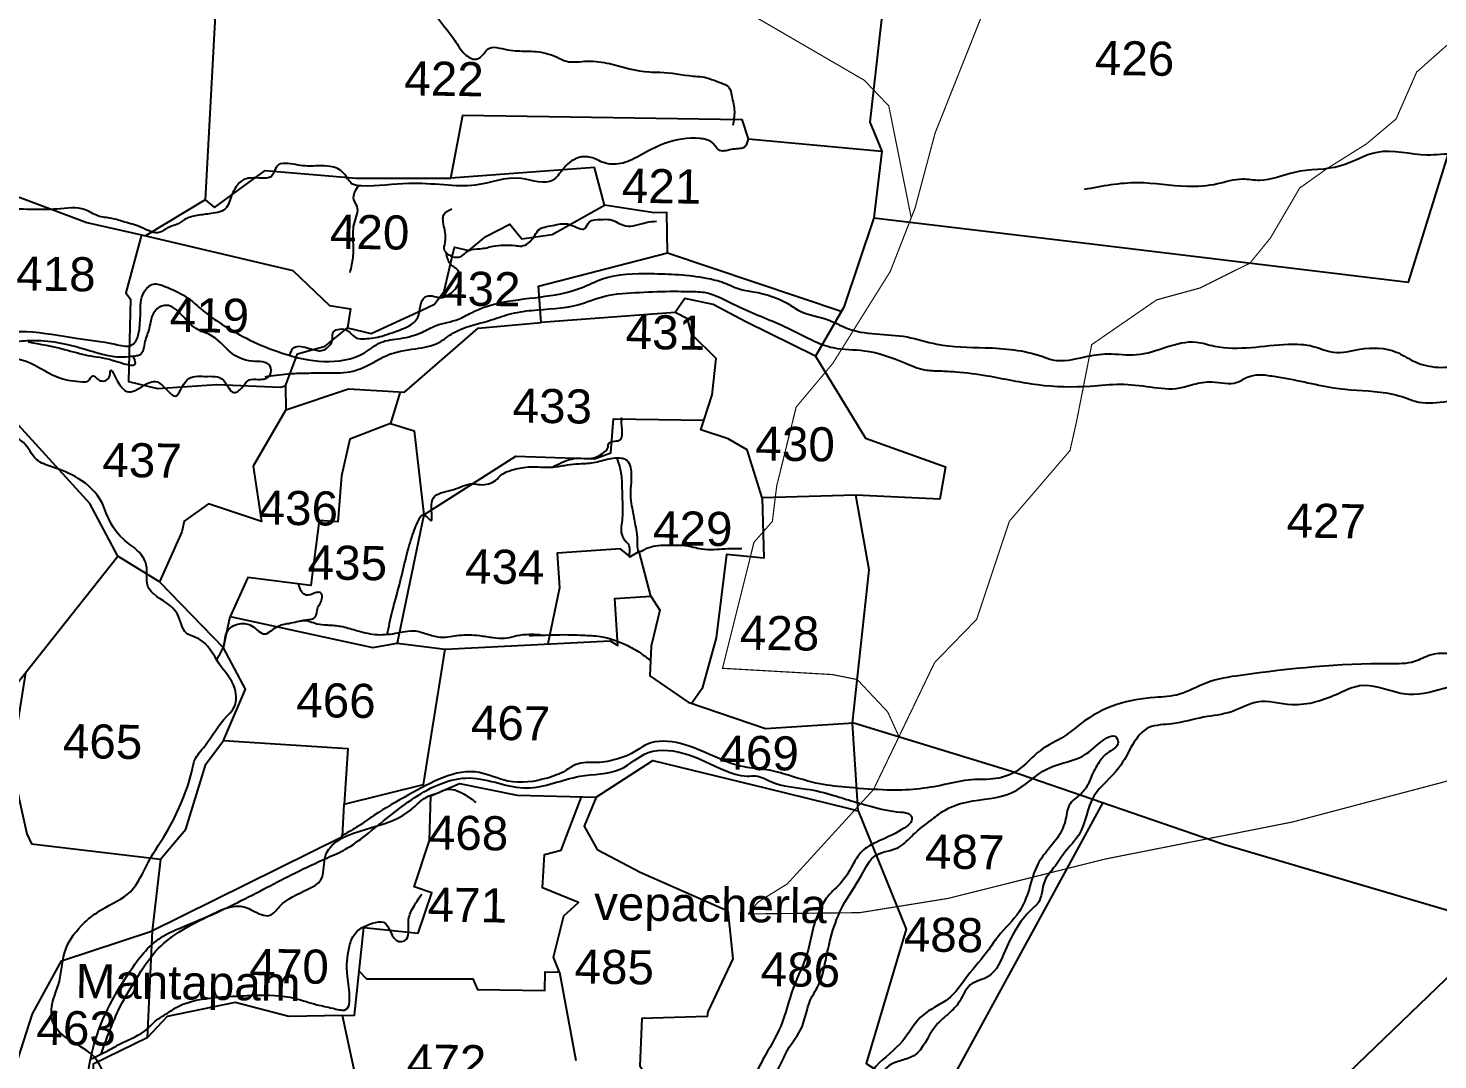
# Model space of a CAD drawing. Header units: feet. Extents: x 751091 to 766702, y 1607162 to 1618807.
# Drawn here: x 761276 to 762484, y 1612588 to 1613472 of the extents above; entities that cross this region are included whole.
import ezdxf
from ezdxf.enums import TextEntityAlignment as Align

# ---------------------------------------------------------------- set-up
doc = ezdxf.new("R2010")
doc.units = ezdxf.units.FT
doc.header["$LTSCALE"] = 15
doc.header["$MEASUREMENT"] = 0
doc.linetypes.add('HIDDEN2', pattern=[0.1875, 0.125, -0.0625])
for name, color, linetype in [('PLOT', 7, 'Continuous'), ('ROADS', 6, 'Continuous'), ('TANKS-STREAM', 4, 'Continuous')]:
    doc.layers.add(name, color=color, linetype=linetype)
doc.styles.get("Standard").update_dxf_attribs({"font": 'arial.ttf'})

msp = doc.modelspace()

# ---------------------------------------------------------------- linework, layer by layer
at = {"layer": 'PLOT'}
for points in [[(761439.6496919148, 1613556.946208687), (761427.293066426, 1613325.005774815), (761435.246603958, 1613318.25939885), (761478.5388041971, 1613349.965749009), (761556.802392472, 1613343.296766873), (761637.8422158895, 1613343.398922458)], [(762000.1863132175, 1613309.567551693), (762186.6283346199, 1613287.060684582), (762458.3740030925, 1613254.256150485), (762550.1397418763, 1613549.463680661)], [(762006.760037633, 1613479.623933857), (761996.8788239011, 1613391.33227689), (762007.0605413634, 1613366.51217152), (762000.1863132175, 1613309.567551693), (761974.3994252131, 1613232.835152411), (761950.3236275453, 1613191.100134211), (761993.1194434647, 1613120.662548463), (762061.6271899372, 1613096.237363876), (762056.781467884, 1613068.39176114), (761984.7389180395, 1613071.830107182), (761904.5184970961, 1613069.719505156), (761891.7292265442, 1613110.758139803), (761875.2579248688, 1613120.293779678), (761851.874265431, 1613127.903772926), (761861.5963346021, 1613157.77732828), (761865.0739681603, 1613188.984288214), (761844.3018549101, 1613209.503180578), (761840.4397901271, 1613222.907458516), (761829.9856184329, 1613228.313208062), (761715.2502208537, 1613219.809672299), (761712.938584212, 1613250.9998215), (761823.4543395232, 1613279.598717629), (761973.2026287165, 1613229.273921345)], [(761823.4543395232, 1613279.598717629), (761822.7220346284, 1613313.995518351), (761812.044895771, 1613313.768202994), (761769.3516092136, 1613320.40806993), (761760.8915338661, 1613352.485993191), (761637.8422158895, 1613343.398922458), (761647.9160018147, 1613397.466784103), (761887.0211877688, 1613393.804098718), (761892.4573147035, 1613377.141487391), (762007.0605413634, 1613366.51217152)], [(761212.6764696619, 1613347.783337515), (761325.6699718152, 1613305.611164929), (761372.6967931114, 1613294.825165278), (761502.4330989582, 1613264.299488079), (761533.6757360328, 1613234.343816176), (761551.746065188, 1613231.637766696), (761549.3044976192, 1613215.333582327), (761569.5583021834, 1613210.540764032), (761612.1889688334, 1613230.176346262), (761623.7524167733, 1613235.502442491), (761632.0645236903, 1613246.75888625), (761638.9215332372, 1613276.093719162), (761640.8664062754, 1613284.414040903), (761653.1087683173, 1613281.552391966), (761667.708974848, 1613293.470971889), (761688.4191817772, 1613303.910369346), (761698.6803367235, 1613291.503365673), (761724.6290554543, 1613295.322230485), (761769.3516092136, 1613320.40806993)], [(761427.293066426, 1613325.005774815), (761376.0021661664, 1613294.047443497)], [(761372.6967931114, 1613294.825165278), (761359.0820270021, 1613245.286413667), (761363.1726859717, 1613239.786873234), (761361.4312682592, 1613169.417701017), (761386.3412043113, 1613163.352856741), (761437.2836161829, 1613166.849258713), (761491.7591758738, 1613164.580667123), (761495.9764098855, 1613165.665571291), (761506.3628271275, 1613193.060623742), (761530.0605261525, 1613199.594593097), (761549.3044976192, 1613215.333582327)], [(761950.3236275453, 1613191.100134211), (761890.5580597544, 1613220.292756693), (761862.4675103494, 1613235.127859178), (761838.318933454, 1613240.420203399), (761829.9856184329, 1613228.313208062)], [(761496.2733810097, 1613144.930690357), (761550.0647229906, 1613163.089359028), (761597.8955404357, 1613160.116731991), (761661.2482522578, 1613215.058464212), (761715.2502208537, 1613219.809672299)], [(760700.3485390715, 1612119.792793988), (760779.6251566997, 1612029.598112121), (760850.516458736, 1611935.41434017), (760878.9706808161, 1612046.678063403), (760917.7369600665, 1612232.176246997), (760949.1738041685, 1612382.602792737), (760991.757501032, 1612399.229992505), (761013.2630328112, 1612421.810081952), (761086.3852424882, 1612455.091021814), (761065.8712013583, 1612599.555885426), (761154.5099153545, 1612712.131060367), (761203.5566677324, 1612779.084352889), (761267.5878873173, 1612912.698668042), (761352.2368371298, 1613019.637974257), (761328.3096235518, 1613064.702161694), (761232.1156901302, 1613170.279518918)], [(761495.9764098855, 1613165.665571291), (761496.2733810097, 1613144.930690357), (761468.4013408716, 1613096.815233061), (761475.3376137228, 1613049.311002092), (761430.1627839197, 1613064.443300664), (761409.3169703821, 1613049.813308454), (761407.3469146237, 1613040.643739744), (761387.9630611234, 1612997.873267095), (761352.2368371298, 1613019.637974257)], [(761594.2597574054, 1613160.342691477), (761585.9887127844, 1613133.32662018), (761606.4081409664, 1613127.075156014), (761614.5188957087, 1613055.131601051), (761591.7889348136, 1612945.301985761)], [(761585.9887127844, 1613133.32662018), (761551.124729512, 1613119.912362914), (761543.9825663737, 1613088.457639211), (761540.8755403488, 1613048.977885318), (761524.8304250819, 1613050.240623451), (761517.7828188275, 1612994.65646006), (761463.8818804102, 1613001.490647489), (761448.6008126417, 1612967.948090633)], [(761614.5188957087, 1613055.131601051), (761693.4288802845, 1613105.367405433), (761760.7242627734, 1613103.196490108), (761774.7662368803, 1613108.095048836), (761777.1725472234, 1613137.30580063), (761854.585968526, 1613136.236177385)], [(761544.922561984, 1612626.351632933), (761555.16255783, 1612626.552615468), (761563.0543564083, 1612701.827086324), (761609.731831741, 1612696.933405514), (761621.3451930776, 1612731.519293683), (761606.29638879, 1612736.572429835), (761619.5862924453, 1612776.151248429), (761620.5287525319, 1612814.418565504), (761645.1919541118, 1612824.91162652), (761694.4868658094, 1612814.98657889), (761762.3841344361, 1612813.230846588), (761810.7964107716, 1612844.763097865), (761908.213394984, 1612820.914888473), (761978.9843964033, 1612803.589761091), (761986.7376455754, 1612801.69172338), (761981.9354814691, 1612876.803445111), (761996.136607568, 1613008.093680348), (761984.7389180395, 1613071.830107182)], [(761904.5184970961, 1613069.719505156), (761905.8796439932, 1613017.984608792), (761873.851009517, 1613021.170392578), (761864.9871196501, 1612949.718027189), (761852.9641601846, 1612906.268405186), (761843.7029069616, 1612892.831092989)], [(760944.5851773253, 1611872.945063503), (761005.1360284389, 1612226.896947438), (761047.6417995677, 1612348.008956543), (761069.7318732438, 1612403.782352268), (761075.1246193915, 1612427.305430455), (761086.3852424882, 1612455.091021814), (761226.9816808734, 1612465.910121248), (761279.3384075296, 1612627.688872232), (761303.9591392548, 1612673.219174496), (761380.3296455495, 1612698.260238448), (761544.9629017832, 1612779.61583368), (761546.2168876491, 1612807.269295633), (761614.4097178229, 1612824.039121372), (761632.7409027322, 1612940.005029953), (761774.2686137838, 1612947.248262816), (761780.7115914213, 1612943.34000749), (761778.2168517271, 1612983.462161074), (761808.9915564384, 1612985.375689401), (761799.0378981889, 1613023.638950253), (761791.3250980473, 1613019.148581085), (761783.1256711214, 1613026.070875315), (761728.7142055763, 1613022.388652662), (761730.7297369625, 1612992.605549661), (761720.8512498795, 1612944.51442078)], [(761387.9630611234, 1612997.873267095), (761442.7975864485, 1612941.181605126), (761448.6008126417, 1612967.948090633), (761528.6363324592, 1612950.595636016), (761570.8460089371, 1612941.444180547), (761591.7889348136, 1612945.301985761), (761632.7409027322, 1612940.005029953)], [(761808.9915564384, 1612985.375689401), (761816.8101080796, 1612973.43240088), (761809.478871798, 1612942.763112052), (761808.3803543027, 1612917.176073583), (761841.1192864416, 1612894.611773792), (761907.385722766, 1612872.037209334), (761983.0982677413, 1612876.877786243), (762117.4611541593, 1612835.964833752), (762299.9458988502, 1612773.080620188), (762596.5332925065, 1612685.636124768), (762758.406458976, 1612596.547366587), (762768.3320354867, 1612591.084711442), (762868.2236901761, 1612590.51862769), (762933.5714947493, 1612628.32418452), (763040.7568701592, 1612645.467730457), (763177.8765566602, 1612698.251983291), (763238.3634679858, 1612722.393261564), (763416.1497021941, 1612768.344131672), (763642.1454256468, 1612826.755291455), (763873.9201395074, 1612873.210762642), (763893.5366893434, 1612879.31992919), (764046.4402374213, 1612871.073149228), (764073.7323101091, 1612852.985006088), (764057.3934078888, 1612915.242276048)], [(761273.1297950898, 1612919.69990992), (761261.0164145345, 1612842.359655057), (761274.258951224, 1612781.885184642), (761278.3765369013, 1612773.345511157), (761388.9294559543, 1612760.233179924), (761410.5033941267, 1612785.830132344), (761427.7852458821, 1612841.507584426), (761442.8038051277, 1612861.89886406), (761461.6878733546, 1612905.781090566), (761442.7975864485, 1612941.181605126)], [(761442.8038051277, 1612861.89886406), (761549.3710835739, 1612855.105667744), (761546.3233944067, 1612807.295487533)], [(761559.1084571192, 1612664.189850896), (761565.5295951202, 1612657.805084883), (761656.6405408953, 1612657.664091157), (761660.6879635797, 1612648.506289473), (761718.3813007497, 1612647.696641499), (761718.6047671784, 1612663.620258214), (761730.7507885109, 1612663.449805228), (761725.617870269, 1612676.41482863), (761734.4629243629, 1612711.557081376), (761747.1535680981, 1612723.13434999), (761716.1995818587, 1612735.703368235), (761717.8873987324, 1612764.172439934), (761732.1467637272, 1612767.893560238), (761749.6072117945, 1612813.56124067)], [(761762.3841344361, 1612813.230846588), (761752.0621104419, 1612788.34076773), (761763.1881102502, 1612768.578329717), (761799.9728822166, 1612749.169226636), (761875.0929987706, 1612716.112595247), (761879.2483925972, 1612674.936208669), (761857.870086986, 1612629.365889635), (761857.4260371083, 1612625.412260783), (761801.4818585209, 1612623.792868333), (761799.5930869834, 1612583.163131596), (761832.5066580912, 1612537.548054275), (761865.1603840159, 1612499.574020462), (761815.623080752, 1612472.42094313), (761785.2464639661, 1612458.681061341), (761779.3856778261, 1612442.322313434), (761758.2760680233, 1612424.232599301), (761731.9318598564, 1612418.489543749), (761720.3886255273, 1612362.834234277), (761719.279687035, 1612285.59654451), (761639.9200931252, 1612288.72184387), (761573.7901240863, 1612283.994360521)], [(761986.7376455754, 1612801.69172338), (762027.8811317385, 1612700.369620437), (761993.7429789715, 1612585.173675003), (762053.7620080453, 1612546.805697537), (762141.297047433, 1612707.077389483), (762196.765311142, 1612808.636634057)], [(761388.9294559543, 1612760.233179924), (761381.6568294989, 1612698.916083097)], [(761381.6568294989, 1612698.916083097), (761377.4386082056, 1612607.122204202)], [(762050.771423381, 1611831.687510742), (762117.1258998535, 1612245.13322259), (762171.2514524997, 1612346.926347618), (762317.8223171826, 1612488.837744942), (762357.1761749313, 1612509.158921771), (762407.1971657409, 1612577.430462611), (762513.1140981097, 1612679.404338398), (762586.0336462297, 1612688.731793331)], [(761730.7507885109, 1612663.449805228), (761744.9235027456, 1612587.872542575)], [(761226.9816808734, 1612465.910121248), (761257.543465991, 1612450.622021951), (761277.4713773106, 1612455.223785928), (761386.4816380203, 1612455.425336576), (761444.7590963639, 1612450.300828834), (761485.4658498383, 1612503.993080242), (761569.6526173622, 1612510.673338056), (761544.922561984, 1612626.351632933), (761499.0355268982, 1612625.450998525), (761452.8138038779, 1612637.426510351), (761394.7048598281, 1612625.414771274), (761377.4386082056, 1612607.122204202), (761331.2481683, 1612584.601758308), (761331.4815974764, 1612549.354565112), (761277.4713773106, 1612455.223785928)]]:
    msp.add_lwpolyline(points, dxfattribs=at)
at = {"layer": 'ROADS', "linetype": 'HIDDEN2', "ltscale": 10, "const_width": 1}
for points in [[(761193.6996838753, 1613851.610967629), (761229.9179203055, 1613849.960560842), (761241.3018325495, 1613859.433509518), (761259.8099245088, 1613861.180565165), (761283.5988036197, 1613860.512895324), (761329.9338687238, 1613869.495351829), (761387.2736000106, 1613889.561559845), (761481.4463796024, 1613888.678099189), (761533.2729294222, 1613888.191900121), (761572.2618844361, 1613887.826134049), (761612.037618414, 1613887.452986987), (761645.6897893379, 1613881.556841327), (761680.1379480115, 1613873.84886336), (761702.1622716588, 1613839.825220401), (761725.7524941214, 1613772.122362522), (761751.6070175462, 1613721.208990793), (761793.6847443945, 1613600.286921786), (761815.0662117606, 1613546.595476024), (761849.6272178259, 1613511.904462646), (761883.6764809111, 1613490.223976889), (761955.2843777154, 1613448.638595687), (761992.0571567544, 1613427.283268936), (762013.0189917787, 1613405.349967711), (762032.2598342774, 1613309.490367885)], [(762021.7439294806, 1612865.110339407), (762012.094132164, 1612886.340630428), (761985.9673589744, 1612914.078386719), (761964.4038837082, 1612918.346199927), (761901.1698845619, 1612921.934992586), (761870.5345237073, 1612923.673676833), (761890.4643886894, 1613003.40523466), (761897.4935608815, 1613031.526190303), (761913.2885920492, 1613049.549137512), (761916.9578674977, 1613079.753342671), (761933.6568780865, 1613147.393926609), (761965.0123910863, 1613184.773576576), (761988.8044237522, 1613222.799671198), (762014.2677398837, 1613263.496928224), (762035.616462626, 1613318.070963342), (762052.7420737054, 1613382.124135551), (762098.2379702936, 1613496.38366094), (762117.2533778233, 1613544.139427994), (762129.5093581047, 1613574.919401467), (762139.2747264279, 1613626.799951023)], [(761892.4986268813, 1612713.299820191), (761901.153683173, 1612723.611145729), (761926.1285925232, 1612739.10295895), (761999.9976206565, 1612819.942626496), (762033.9117320513, 1612890.383217564), (762052.3127271474, 1612928.602617026), (762088.3504987719, 1612965.652531716), (762116.3068356387, 1613049.56117253), (762146.456755025, 1613084.686087926), (762168.2877565887, 1613110.11939251), (762173.8491769163, 1613134.661335394), (762186.8955975773, 1613200.847213079), (762242.543673759, 1613239.206299214), (762279.6817518409, 1613249.382233961), (762322.5011688563, 1613270.658417534), (762340.157952676, 1613292.294225551), (762365.153608484, 1613335.00682297), (762388.541841963, 1613351.621918283), (762422.147961093, 1613372.619148411), (762447.7625638321, 1613394.140087839), (762465.3628275689, 1613434.250175751), (762498.4691769511, 1613463.597116774)], [(761892.4986268813, 1612713.299820191), (761933.5099970256, 1612713.778350486), (761988.2620604704, 1612714.417210416), (762063.9174074869, 1612726.62391659), (762198.2150143587, 1612760.282946119), (762358.9401100414, 1612792.048294219), (762489.244959775, 1612826.489096817), (762579.1867534883, 1612850.261562453), (762637.9140853842, 1612855.755279019), (762676.8746146795, 1612871.88541525), (762724.5791450558, 1612891.635675005), (762788.4417859279, 1612963.938600906), (762863.9915539031, 1613017.578637741), (762919.6820623764, 1613036.142287378), (762969.8226951242, 1613064.360034119), (763038.1647666834, 1613102.821041916), (763060.5003270633, 1613128.991979595), (763063.7820292932, 1613151.93925867), (763107.1886112276, 1613167.342563044), (763155.3712403778, 1613203.763378428), (763188.2695181757, 1613251.58773103), (763216.3276897506, 1613297.439169806)]]:
    msp.add_lwpolyline(points, dxfattribs=at)
at = {"layer": 'TANKS-STREAM'}
for points in [[(761335.971039754, 1613631.268415509), (761348.4812664256, 1613620.802096626), (761360.9436300481, 1613617.392971095), (761367.9161256764, 1613610.826655327), (761379.8893713916, 1613604.04296743), (761386.872181196, 1613598.211612116), (761409.9381278093, 1613578.37983774), (761416.3620720147, 1613574.219825763), (761424.4263721779, 1613568.186752531), (761427.9897152788, 1613558.147127143), (761433.628478105, 1613550.853078654), (761441.3849018527, 1613549.264395917), (761453.1413533494, 1613555.574194781), (761471.4910851767, 1613556.611551899), (761483.8217668354, 1613551.073776059), (761494.3116043354, 1613546.301678084), (761498.880056699, 1613537.451254984), (761504.8461877899, 1613531.539189871), (761516.1642093725, 1613526.463811188), (761528.6908872775, 1613521.663128912), (761544.5372146743, 1613515.890911108), (761558.367819242, 1613511.626956669), (761571.1313217131, 1613510.522889433), (761592.3374385971, 1613503.935466521), (761602.1303485231, 1613502.318060851), (761614.6466437458, 1613496.777536572), (761620.3009816027, 1613490.593322875), (761627.1895167409, 1613479.952006229), (761641.1904317196, 1613461.441077792), (761649.645771481, 1613449.73535694), (761659.3997478603, 1613445.343651438), (761665.7578265201, 1613449.694207061), (761669.1505069985, 1613453.901560614), (761686.3660025144, 1613453.289898756), (761695.0584193423, 1613452.427924729), (761710.7925143583, 1613451.837195928), (761728.1387646644, 1613447.338799525), (761736.7896527787, 1613443.517601059), (761745.1170854173, 1613443.030671145), (761755.1264067569, 1613443.630191565), (761773.8021892266, 1613441.518204737), (761808.0530957496, 1613434.390861686), (761816.9334099689, 1613434.266238485), (761845.308709683, 1613430.910663539), (761852.9965908033, 1613430.211416209), (761869.5025424369, 1613424.952226606), (761875.6730840687, 1613421.612586259), (761878.5210379731, 1613413.587845806), (761880.7067372085, 1613400.544991913), (761879.352476922, 1613388.43899764)], [(761892.4573147035, 1613377.141487391), (761889.7575437583, 1613370.371717854), (761879.5476509802, 1613368.232138525), (761868.3136473711, 1613367.144752122), (761861.5520769263, 1613373.880288175), (761851.4204505807, 1613377.34286693), (761820.819541111, 1613372.999223439), (761799.2733838576, 1613362.51052602), (761783.183363783, 1613355.888174398), (761768.6520938661, 1613356.714621348), (761757.704157577, 1613361.226189619), (761746.8974098158, 1613360.962834227), (761733.2621454011, 1613350.445590112), (761725.3190079101, 1613341.699997998), (761697.9149412941, 1613343.122254331), (761658.569719089, 1613337.448778251), (761631.9790488983, 1613337.614435609), (761601.6645609756, 1613338.869885424), (761561.1351039273, 1613336.79564315), (761553.575938502, 1613338.357863091), (761545.8019508352, 1613347.832335717), (761534.3647343405, 1613353.526450441), (761514.9790010032, 1613353.798502995), (761498.0976393274, 1613355.928532141), (761490.2121080593, 1613355.019755213), (761482.7712554958, 1613344.202573533), (761476.053942353, 1613343.423159574), (761466.5797991654, 1613343.556116363), (761458.5283735609, 1613341.193530261), (761454.5355492142, 1613337.172092572), (761448.233957298, 1613324.44594445), (761445.52451636, 1613318.36776042), (761432.2870121247, 1613313.082676671), (761420.4560038073, 1613311.50120054), (761409.325470509, 1613307.871302002), (761402.1199813511, 1613303.458108537), (761394.7931956263, 1613300.794125639), (761388.6182792825, 1613297.094538116), (761371.915424706, 1613301.552025401), (761358.1257834869, 1613305.823015949), (761347.0909272083, 1613309.035907119), (761335.3567796204, 1613311.093127663), (761324.496694459, 1613316.342158343), (761300.1590781348, 1613316.975074937), (761277.7044505357, 1613316.707596758), (761253.3668321967, 1613317.340369777), (761235.8931018157, 1613320.837917078), (761222.9296372512, 1613327.07243289), (761202.0340739773, 1613332.71977862), (761210.2758813238, 1613375.432933138), (761211.1719606373, 1613396.836633288), (761213.8457579556, 1613417.620437175), (761221.9968604557, 1613435.444897619), (761216.8116969086, 1613459.221468265)], [(762708.4167671014, 1613443.964727769), (762683.9947596714, 1613430.476020338), (762657.45833636, 1613420.474809295), (762638.7517658147, 1613413.389294398), (762627.4789207894, 1613411.818510023), (762608.2973827169, 1613401.714083111), (762593.0823207521, 1613396.740799001), (762567.4351886049, 1613388.456091471), (762545.6335909523, 1613376.65945004), (762525.2451225385, 1613373.055505328), (762509.1525467815, 1613367.230044182), (762485.7354097456, 1613363.668602738), (762474.235805995, 1613363.210192363), (762431.4290061475, 1613365.539911427), (762400.1092388416, 1613353.876844638), (762360.6544613884, 1613348.379384005), (762330.6993049858, 1613341.4517278), (762316.0016640918, 1613342.522481071), (762294.7417466782, 1613338.498520089), (762268.747001591, 1613336.269845919), (762226.3848473257, 1613339.457816739), (762180.4345020348, 1613333.619123137)], [(761207.3734121638, 1613206.967564206), (761240.4804046408, 1613210.630254252), (761274.1916047704, 1613212.062060674), (761316.703080117, 1613206.385647116), (761350.0030403875, 1613201.156155175), (761363.3363867839, 1613200.016519121), (761371.6550600268, 1613226.568486833), (761374.787100319, 1613245.891015053), (761382.8295877705, 1613252.762726031), (761392.6538701064, 1613250.719957981), (761410.6471403983, 1613241.89533607), (761425.4178593061, 1613229.941156959), (761444.6154442272, 1613216.337462094), (761494.0931790348, 1613193.333190356), (761528.959691886, 1613186.494179689), (761563.7089662484, 1613193.943617593), (761577.4984517207, 1613202.639574755), (761594.7120139629, 1613206.207800749), (761613.5411306934, 1613211.65825215), (761625.0615019209, 1613217.211271912), (761644.2083136273, 1613222.657264894), (761655.4109898789, 1613228.214743076), (761677.77144518, 1613236.155548159), (761749.3755287089, 1613249.544756609), (761767.6004377869, 1613257.226091634), (761808.9829755973, 1613261.725022557), (761856.6057088166, 1613257.88192054), (761871.8054871913, 1613253.858817142), (761885.7122111525, 1613248.266325734), (761898.7100469948, 1613245.8616579), (761907.2631972155, 1613243.83672847), (761925.9100272642, 1613236.272818552), (761936.6253841555, 1613229.772880305), (761961.9407646563, 1613221.798023045), (761976.1518209021, 1613215.248883782), (762028.7333647748, 1613207.446840282), (762054.0758248847, 1613201.376500529), (762095.6691480818, 1613198.252883237), (762144.1959663362, 1613190.904805403), (762153.3714940143, 1613187.918621181), (762181.0584454619, 1613190.387490354), (762200.8009072281, 1613192.967706094), (762225.2656574885, 1613192.30686955), (762276.5886492395, 1613203.016005948), (762292.1153846057, 1613199.623327862), (762355.2324713881, 1613201.250765928), (762376.8194428346, 1613199.360287695), (762394.2304277724, 1613194.353776038), (762416.8328487447, 1613196.893856118), (762447.9486820612, 1613194.552289941), (762462.1463756157, 1613187.050961241), (762480.8240377668, 1613181.709166626), (762503.4041862439, 1613182.662168595), (762520.5776583977, 1613183.373682702), (762551.2867047425, 1613174.688118925), (762588.9112366455, 1613171.288905482), (762605.4671344259, 1613173.278826627), (762631.7671343654, 1613167.512555953), (762650.8025815807, 1613165.023014804), (762672.7651597142, 1613167.25471096), (762698.5496897704, 1613170.067641298), (762727.7322736228, 1613165.848308132), (762735.3453514103, 1613164.789091916), (762753.1590186148, 1613165.808985004), (762773.8504646332, 1613168.058519781), (762804.5360325172, 1613167.941806103), (762845.2119079882, 1613167.370975193), (762870.63455029, 1613167.014202785), (762895.0989483384, 1613166.353371183), (762910.3302612243, 1613164.552229627), (762923.0545928546, 1613165.326037803), (762954.3352454564, 1613174.729050654), (762969.0109983706, 1613178.650398225), (762982.9934516365, 1613178.4541734), (763040.6375919366, 1613196.078563883), (763061.3513104502, 1613199.915176772), (763079.9384594947, 1613210.766209601), (763097.8987761798, 1613222.261052887), (763108.8906670447, 1613235.441079282), (763126.5361385429, 1613266.522658895), (763143.6859170909, 1613288.188378357), (763149.297504803, 1613303.031300706), (763149.4712338927, 1613315.410768409), (763138.2359542311, 1613330.172606906), (763118.0140119946, 1613338.710998359), (763103.5205437475, 1613347.803868533), (763083.6964786786, 1613362.051368911), (763082.3624354965, 1613366.32203997), (763071.9342965069, 1613375.415300058), (763071.3771605229, 1613385.769878756)], [(763082.6991740861, 1613378.820134019), (763094.0717192136, 1613364.024345654), (763109.3176499713, 1613355.784258616), (763121.5283753559, 1613350.18340112), (763148.0267955671, 1613335.411425347), (763159.6952971077, 1613324.860848343), (763167.1042151265, 1613313.89773764), (763169.3049049194, 1613302.299609595), (763150.2868689804, 1613261.096171919), (763142.6638241148, 1613239.957332728), (763135.2163237471, 1613231.327322321), (763120.8668633495, 1613219.253345473), (763107.672573573, 1613205.274487008), (763077.4317740322, 1613173.90094468), (763062.1637502952, 1613162.794102434), (763046.2514216047, 1613159.620905632), (763022.6948450574, 1613150.13979611), (762984.3801853684, 1613138.978849208), (762930.4146358658, 1613116.339043643), (762921.6581470782, 1613111.556010211), (762898.5109101298, 1613104.333349103), (762888.9565703628, 1613096.542684244), (762875.9656172753, 1613086.158521635), (762866.7517807105, 1613075.7212087), (762846.6536522934, 1613049.353505346), (762830.9392211908, 1613033.346865308), (762793.0729535251, 1613000.292044447), (762766.9904443388, 1612972.355019203), (762746.5243173614, 1612948.331490463), (762731.5653824236, 1612932.314391662), (762720.2386174949, 1612932.850736916), (762691.0954335111, 1612929.108582032), (762677.8539859881, 1612927.784850146), (762658.2068996193, 1612927.683181012), (762606.2813614488, 1612917.967762653), (762564.6168276663, 1612918.552468046), (762545.7712176208, 1612909.767923509), (762538.4913097584, 1612907.457121229), (762525.2323316624, 1612909.452881614), (762504.0982193229, 1612909.749470303), (762493.1954616584, 1612907.489509822), (762458.683870023, 1612901.337782094), (762449.6433223368, 1612902.671208729), (762416.5087550125, 1612908.565704054), (762398.9043828065, 1612902.176706363), (762358.3036882827, 1612892.490910247), (762328.7411836687, 1612894.715612184), (762306.6416863526, 1612886.467711174), (762282.7842122057, 1612881.75256556), (762255.9405101136, 1612876.188125651), (762235.9690473503, 1612872.903733865), (762210.2080892166, 1612838.509526228), (762188.751281877, 1612814.154965264), (762175.7505344695, 1612780.907287217), (762163.9459185066, 1612766.22020522), (762154.5409784333, 1612752.984592155), (762146.6518995286, 1612741.807081548), (762140.4259023103, 1612721.991614573), (762137.1094156145, 1612718.770464305), (762113.056287706, 1612682.667248673), (762098.1619466323, 1612659.705737508), (762082.8936234557, 1612652.493564066), (762072.5590200427, 1612636.597535274), (762063.5055308464, 1612627.218769523), (762052.3499826533, 1612616.384214584), (762034.3657448252, 1612591.813335774), (762013.4312744555, 1612583.492505493), (761997.9674086942, 1612562.32139077), (761986.5184103824, 1612551.788069197), (761963.7416346557, 1612539.334198541), (761950.2826247808, 1612533.879037765), (761941.9320353244, 1612532.213823064), (761920.5602406239, 1612517.833040215), (761912.6711617192, 1612506.655529607), (761908.350341814, 1612495.428086913), (761907.3414855889, 1612487.124599168), (761906.5802328789, 1612475.252972382), (761911.099982021, 1612458.257280872), (761908.7747407067, 1612420.665421881), (761894.5763069395, 1612383.732602744), (761886.2024021053, 1612359.194297332), (761884.001299211, 1612329.519411988), (761888.2615936685, 1612318.234586797), (761895.2348526851, 1612306.551531787), (761904.1854834215, 1612287.414283327), (761909.9780112179, 1612276.341885059), (761913.1194410173, 1612267.088951696), (761917.6061981046, 1612247.717232477), (761918.069932786, 1612216.950901653), (761919.482935495, 1612190.492989898), (761916.879379443, 1612174.488466311), (761913.471197525, 1612164.733361115), (761908.4710176192, 1612126.584380082), (761901.9810979718, 1612109.149107609), (761894.8671152286, 1612089.643073898), (761891.153331052, 1612079.29817064), (761886.559898928, 1612069.856814019), (761882.7794282329, 1612054.760008802), (761877.7411053291, 1612036.234377082), (761877.0131968859, 1612026.738773062), (761871.3945876079, 1612007.805840582), (761868.4809082964, 1611990.914467189), (761867.4553809456, 1611981.423039848), (761867.6026014638, 1611970.726981024), (761870.6568570418, 1611955.237144477), (761873.1992344639, 1611945.695646418), (761878.0124337246, 1611928.398721543), (761890.6945717944, 1611920.241715744), (761892.6174071213, 1611908.926508188), (761887.5975020387, 1611890.282432497), (761874.310367159, 1611875.913127234), (761857.1163789659, 1611858.627928287), (761852.6104752903, 1611855.423613481), (761842.3929260001, 1611847.843444068), (761828.4820822509, 1611831.403516197), (761810.7223859472, 1611816.20577532), (761819.5924846989, 1611812.516631217), (761826.7119733159, 1611811.228401666), (761846.7501246125, 1611819.264838986), (761863.4992733798, 1611847.250273436), (761869.5668868426, 1611855.77973995), (761877.7410803031, 1611866.062047394), (761885.3367070744, 1611877.540647792), (761892.053390322, 1611889.92278494), (761898.744714669, 1611900.523017637), (761905.1721145719, 1611913.503301262), (761901.5610793431, 1611932.394584211), (761887.6934019836, 1611961.403771192), (761888.4254792159, 1611971.196431898), (761894.6208446162, 1612002.259050563), (761896.260162589, 1612017.432000615), (761901.273112982, 1612035.881735062), (761902.0484292314, 1612057.240171687), (761910.0131821057, 1612082.771635158), (761913.5270881379, 1612096.018837295), (761922.027291716, 1612125.816563707), (761929.3859589506, 1612173.928814601), (761934.3189548334, 1612186.681205678), (761935.582731123, 1612208.982579531), (761933.1173209293, 1612236.559856845), (761933.310546008, 1612250.328556301), (761935.6148483534, 1612278.546143311), (761942.1205321073, 1612301.723602582), (761941.6363173296, 1612334.971685524), (761941.8895072837, 1612353.01332072), (761949.1859014624, 1612364.782752593), (761955.4846855323, 1612373.242199415), (761962.2792932476, 1612383.119088972)], [(761558.3305717956, 1613336.993196481), (761554.3967597622, 1613325.129241533), (761557.0786250563, 1613319.57795718), (761554.5598438536, 1613303.991278268), (761553.8874643212, 1613288.838218107), (761553.7005075375, 1613275.516180493), (761551.2204080211, 1613262.685854537)], [(761638.9215332372, 1613276.093719162), (761632.0058982398, 1613283.147200919), (761632.5106618319, 1613286.356399944), (761633.0931389941, 1613295.078156364), (761631.8166754887, 1613302.447696205), (761630.9869530454, 1613308.891905637), (761631.4856212299, 1613311.641659702), (761638.4614014317, 1613317.057412059)], [(761638.9215332372, 1613276.093719162), (761645.962474869, 1613276.111658535), (761653.1087683173, 1613281.552391966), (761662.875167121, 1613282.991864821), (761674.0211661279, 1613285.113137448), (761683.1559056917, 1613286.123717754), (761692.8409025222, 1613285.703036612), (761698.2514598744, 1613285.342485051), (761708.7322716707, 1613292.982705792), (761712.691575119, 1613298.805556654), (761724.7200002751, 1613302.907228362), (761739.6045449538, 1613303.722303683), (761752.9038447066, 1613300.518779872), (761756.3993668981, 1613305.879116963), (761766.1203152513, 1613308.020244644), (761774.3846111638, 1613307.904266426), (761787.4209718832, 1613302.596692022), (761805.2384791598, 1613305.546990135), (761814.0882794382, 1613306.561569179)], [(761499.6588972126, 1613191.620314498), (761503.3829630032, 1613198.388191697), (761516.3104750874, 1613197.649734416), (761522.3103533096, 1613196.005715393), (761526.9905875347, 1613195.717305944), (761531.3693972602, 1613197.772567643), (761536.105041201, 1613204.53819621), (761536.5702444286, 1613210.734163456), (761547.3673860356, 1613213.749284699), (761556.9942209804, 1613206.551152721), (761563.6770191825, 1613205.900331555), (761578.767206265, 1613208.251018143), (761587.1711138231, 1613211.029558855), (761593.6731677171, 1613213.389332133), (761600.8538011446, 1613216.407912137), (761609.3212400996, 1613224.240683993), (761615.8382759675, 1613241.800797987), (761621.8346878827, 1613242.570655171), (761627.9084702317, 1613241.13066437), (761636.6769085965, 1613244.070669312), (761644.5107843084, 1613253.925219571), (761644.6426079018, 1613263.318614309), (761637.4658985189, 1613269.866397915), (761633.847985886, 1613279.599133054)], [(761478.5393412045, 1613173.38209932), (761498.0348328683, 1613175.885506717), (761513.6118139508, 1613176.499947488), (761532.5206975145, 1613176.790044369), (761553.668324576, 1613178.159351294), (761562.0497956974, 1613181.096314084), (761571.5665778993, 1613185.683573196), (761582.2105254099, 1613191.365785451), (761607.5938720702, 1613197.396464061), (761627.4062225551, 1613202.672425034), (761639.9415390946, 1613210.913097155), (761670.1124986758, 1613221.319673626), (761687.7052313065, 1613226.904369078), (761707.2127635072, 1613230.240650139), (761746.4780953027, 1613234.965742474), (761769.6574132438, 1613242.41599538), (761799.4488213726, 1613245.607812545), (761829.4873085688, 1613246.574763126), (761840.883471139, 1613246.414833395), (761854.7732498342, 1613245.664595242), (761882.9686795631, 1613234.161053071), (761923.764895347, 1613216.359873232), (761946.9571595391, 1613204.926687327), (761965.4903884303, 1613198.279698965), (761992.1427784971, 1613195.684125942), (762026.7464381526, 1613185.201567916), (762043.6236328514, 1613179.410862392), (762056.6758275988, 1613178.394506247), (762070.5656062941, 1613177.644268095), (762097.4842010718, 1613174.211773009), (762140.6532315342, 1613166.591508143), (762185.673947956, 1613165.404389375), (762211.5507442983, 1613166.98505755), (762237.0950987294, 1613164.682763056), (762262.3810379799, 1613163.772451597), (762274.101850916, 1613166.940279987), (762289.9762089344, 1613168.939047605), (762311.6566016593, 1613168.63479261), (762320.8951365985, 1613173.225956546), (762330.0950599794, 1613175.040662082), (762342.8651126992, 1613173.750680276), (762369.095560503, 1613168.9274232), (762394.0451610626, 1613163.856475011), (762434.0276409277, 1613160.240645963), (762455.3674459697, 1613155.49808512), (762464.2193423348, 1613152.31927532), (762488.6790377807, 1613151.976016569), (762516.7524255238, 1613151.582044533), (762527.8157939712, 1613147.539157075), (762533.8958269486, 1613144.954560519), (762561.632521774, 1613140.399813122), (762599.1168352424, 1613145.384116593), (762624.3871914027, 1613143.363396041), (762641.0215580406, 1613140.075369793), (762659.6366072219, 1613139.258675257), (762679.4022003767, 1613141.202834651), (762692.986808576, 1613138.51292153), (762709.0381116822, 1613133.28926377), (762731.5288108948, 1613131.307408341), (762759.5944070928, 1613130.358231759), (762788.1501758954, 1613133.561645321), (762807.544715581, 1613128.846383647), (762819.172017887, 1613125.35089603), (762833.7162500054, 1613111.817387191), (762829.4068538729, 1613101.880921285), (762806.6744762568, 1613067.086495841), (762802.5416709853, 1613049.927465925), (762793.7848974029, 1613040.053412947), (762783.9161914052, 1613030.194964437), (762778.4909660774, 1613019.996428939), (762769.8410333002, 1612999.159638105), (762763.6168375978, 1612991.471586589), (762751.5557891909, 1612983.865447408), (762741.4520466771, 1612977.064882723), (762719.3768716212, 1612969.043964378), (762703.154484572, 1612962.051537848), (762684.7082347068, 1612955.090463829), (762659.9508101132, 1612954.049400676), (762646.0454463131, 1612953.68908616), (762637.2032284846, 1612949.24860082), (762617.92293924, 1612942.299087813), (762586.248253963, 1612943.57678543), (762570.8907222765, 1612938.793764592), (762544.9278546376, 1612931.1049899), (762506.6095527216, 1612934.419735714), (762476.8684424611, 1612934.83711198), (762463.4487367977, 1612929.471582484), (762442.2933161765, 1612927.546927438), (762314.5123234022, 1612917.61811221), (762284.9520529946, 1612911.090593584), (762262.0194619094, 1612901.415479037), (762241.1302459991, 1612898.653901928), (762208.5202191677, 1612892.724640003), (762177.147711306, 1612875.947882479), (762163.6578736776, 1612865.584937765), (762142.6322886024, 1612853.106060707), (762123.7293849763, 1612836.473539243), (762104.7234482294, 1612829.242590927), (762083.857610984, 1612828.146914607), (762060.7250503729, 1612824.02846328), (762036.7627013889, 1612820.199385658), (762011.7312785245, 1612819.439896446), (761978.9563471422, 1612821.565933564), (761953.87724752, 1612824.713984313), (761927.0131975875, 1612832.033198374), (761908.4526952661, 1612836.736755461), (761889.3052326331, 1612839.227006975), (761834.6699810277, 1612859.210299197), (761805.7473230269, 1612858.505418209), (761793.9719632308, 1612851.450727269), (761780.8301526185, 1612846.081297891), (761762.9945919267, 1612842.999281717), (761744.9002638425, 1612841.30925352), (761735.6500405783, 1612835.885210977), (761720.5509240725, 1612829.710207104), (761686.5477763795, 1612827.105238069), (761662.1854883435, 1612834.389486887), (761601.4994193596, 1612815.210055648), (761572.0650897326, 1612797.850784523), (761556.9075275721, 1612787.511100465), (761543.7345467497, 1612779.920565752)], [(761222.938355006, 1613169.522134556), (761247.2277739786, 1613184.181346192), (761252.9450750524, 1613187.780371282), (761285.1523570904, 1613181.101890939), (761302.5966171204, 1613172.366540309), (761321.8164503676, 1613168.983496792), (761326.9273335005, 1613169.760898662), (761330.956772767, 1613174.232593212), (761336.287649079, 1613170.478521892), (761344.8219057489, 1613172.90599015), (761346.0343914344, 1613178.549385106), (761358.2648740083, 1613161.679557229), (761372.8992572755, 1613164.836941495), (761386.2731288131, 1613168.894457505), (761401.6871371068, 1613156.791381101), (761411.8007997834, 1613170.800404104), (761426.8585617979, 1613173.702264318), (761442.9620277184, 1613170.363098406), (761451.8799737399, 1613159.76625219), (761459.6044050052, 1613165.035218727), (761464.7827947129, 1613170.622957584), (761472.7225434034, 1613171.07747448), (761482.9764284955, 1613174.895876816), (761482.8004681343, 1613182.53990761), (761467.2752726591, 1613186.720084483), (761448.6856833219, 1613194.62252566), (761431.887200312, 1613209.009224236), (761419.4982288164, 1613214.560455185), (761391.9346916601, 1613234.340751744), (761383.9314057102, 1613229.358740623), (761379.1922999521, 1613214.708208845), (761375.6339112502, 1613203.437324911), (761370.9388383103, 1613191.899350736), (761367.5273787649, 1613191.098243356), (761351.3643469157, 1613190.192901379), (761337.23589236, 1613192.938410145), (761309.5771063169, 1613200.685083166), (761286.3913670328, 1613204.123639208), (761274.4896836358, 1613204.007621174), (761257.7559738054, 1613202.827389426), (761226.6026885316, 1613203.830667796), (761216.0854798505, 1613201.431027588), (761205.720407577, 1613189.689725721), (761191.8076226583, 1613187.620779902)], [(761275.6108367778, 1613203.142904704), (761306.6886728154, 1613196.763316677), (761326.7345690016, 1613191.670715281), (761348.4917987367, 1613187.403080234), (761367.4400155371, 1613184.872974691), (761365.2691891734, 1613191.695874526)], [(760661.8811511486, 1612185.884083367), (760689.3755979344, 1612198.934907844), (760704.8912646577, 1612200.753030166), (760720.4240699592, 1612203.792401485), (760764.1349415245, 1612210.508059196), (760775.2472879206, 1612218.088452034), (760794.7698401842, 1612214.964241477), (760807.6801374797, 1612205.418118501), (760816.5435578753, 1612197.964651694), (760831.9221119425, 1612190.012494889), (760841.3073011788, 1612190.695160659), (760851.9378680784, 1612192.988954055), (760872.4411158984, 1612201.659047804), (760883.9270443002, 1612206.791075293), (760901.1470154024, 1612213.87849697), (760955.6422692732, 1612240.12407102), (760983.5556514149, 1612253.983390517), (761001.1777694916, 1612260.657909698), (761041.5768013847, 1612263.755576059), (761067.2526839165, 1612263.395249766), (761083.1301560586, 1612261.9509414), (761092.6353173578, 1612271.182493726), (761107.8859477476, 1612283.183654096), (761122.3333388085, 1612296.010461054), (761148.277730435, 1612314.783370725), (761167.310553603, 1612334.874908031), (761174.7606792839, 1612342.913810489), (761191.5335022724, 1612347.15726935), (761215.1874657411, 1612363.427293352), (761242.6228973891, 1612401.316569625), (761255.7141236728, 1612433.706671555), (761265.8038959383, 1612455.552317305), (761280.2395083968, 1612467.56491535), (761329.4951786565, 1612593.409997475), (761296.7595269711, 1612620.475496093), (761295.4713793979, 1612631.279903196), (761302.2676674695, 1612655.836040227), (761307.6894517917, 1612683.085072459), (761323.8466948182, 1612705.86903005), (761338.7633288493, 1612717.164902983), (761363.0919612059, 1612732.28381283), (761378.5699937461, 1612757.953675953), (761395.569550266, 1612785.633311361), (761407.8039507339, 1612810.989111857), (761415.7043952448, 1612835.326985713), (761418.364664723, 1612845.356816887), (761426.8084679872, 1612857.103253467), (761445.8850457056, 1612882.722472272), (761451.0041485504, 1612888.403236446), (761452.5123969951, 1612906.511697324), (761439.169279432, 1612927.639611279), (761421.7859431879, 1612948.824367844), (761411.2466980495, 1612953.765893044), (761403.3921094901, 1612970.023161772), (761383.1762885769, 1612987.38201169), (761379.1962463334, 1612991.726865415), (761376.7050901828, 1613012.198008438), (761369.2989329156, 1613024.412152187), (761356.8102022288, 1613034.427111495), (761342.4714542348, 1613056.578241641), (761338.807314185, 1613065.459972286), (761318.4032870458, 1613086.276701984), (761295.8755909852, 1613096.215560038), (761282.9278534855, 1613102.340716647), (761271.5154891742, 1613116.9348704), (761261.4168260967, 1613124.152068772), (761250.251900052, 1613136.195515052), (761242.1520743079, 1613144.516830718), (761227.978348999, 1613164.244062855), (761211.1203020754, 1613174.386397118), (761201.2730485952, 1613179.335874354), (761199.5766553609, 1613180.604721391)], [(761724.5784849655, 1613096.011261821), (761732.6181168876, 1613099.825356608), (761746.7485432486, 1613103.647339819), (761757.1921044458, 1613103.310435766), (761767.5715558523, 1613107.56473643), (761772.4561667286, 1613113.154156819), (761773.0144020792, 1613116.232500867), (761778.1915500776, 1613118.217394415), (761783.0160187691, 1613119.521244464), (761784.4370534174, 1613122.930404927), (761784.634254116, 1613137.202702033), (761785.1396288027, 1613136.294031648)], [(761583.2062034913, 1612952.753853117), (761587.5137490972, 1612972.068315315), (761593.6559439137, 1612995.225314278), (761604.1974166639, 1613035.752721289), (761609.0843739995, 1613048.412559926), (761614.5188957087, 1613055.131601051), (761620.4740673575, 1613050.276809236), (761621.2140985234, 1613063.548147818), (761624.088715715, 1613070.978767182), (761640.2378008863, 1613076.839623322), (761656.2346956572, 1613081.688782339), (761663.0108839012, 1613080.947323069), (761676.0822782606, 1613084.637725851), (761681.1338366853, 1613089.270846757), (761691.5730085624, 1613093.941806386), (761705.7330496444, 1613096.233457468), (761724.0124859537, 1613095.976930297), (761735.3914382154, 1613097.477439628), (761744.827582256, 1613098.728490121), (761756.7485653366, 1613099.391365815), (761769.8083116688, 1613102.25176149), (761783.956706738, 1613103.713549039), (761787.5418364981, 1613102.556342495), (761792.3562156062, 1613090.313805768), (761791.9357302749, 1613080.08179795), (761791.7881986689, 1613069.56909247), (761793.0485053932, 1613060.696827421), (761795.3657132114, 1613048.088394753), (761796.9229761539, 1613040.595579945), (761797.3368867309, 1613030.62844243), (761799.0378981889, 1613023.638950253), (761803.9142944798, 1613025.555401184), (761811.1540879381, 1613028.220892107), (761820.0323202596, 1613029.203048614), (761829.4490529357, 1613029.070897504), (761838.3117565688, 1613028.946521443), (761852.6752234827, 1613025.978001576), (761863.4726177736, 1613025.549751223), (761881.7675827715, 1613026.39975662), (761887.0299781527, 1613026.325906017)], [(761779.8398558722, 1613103.975844579), (761782.4797976858, 1613095.695363752), (761783.779281365, 1613089.589640543), (761784.239780022, 1613082.942244306), (761784.7988803235, 1613063.565187457), (761784.6358200291, 1613051.945949408), (761784.1827279585, 1613038.235753287), (761787.9748140146, 1613032.095049774), (761790.6821360242, 1613027.629766996), (761791.3250980473, 1613019.148581085), (761792.5201200584, 1613020.40973617)], [(761436.9225848067, 1612931.122278447), (761443.5912317216, 1612944.842171507), (761445.6991995451, 1612954.56484788), (761456.7321362364, 1612961.821021891), (761467.3696697929, 1612959.791540725), (761478.255427136, 1612953.058297061), (761488.6185725505, 1612959.271863324), (761498.7747507775, 1612962.171037728), (761513.560189045, 1612965.097254907), (761521.4366524547, 1612967.493601882), (761523.7466546245, 1612975.608516311), (761527.3024420174, 1612983.079263108), (761526.1226078812, 1612988.422927822), (761522.3585211773, 1612988.475751688), (761515.4275639672, 1612986.379478174), (761513.8591651563, 1612986.40148853), (761507.0391844184, 1612996.018662897)], [(761507.7881105479, 1612964.108865108), (761510.8942195876, 1612964.69891571), (761522.9259087524, 1612961.832108883), (761531.6951187007, 1612960.769017797), (761543.6007740593, 1612959.661910941), (761556.1025869647, 1612956.35275409), (761572.7924984391, 1612952.67995317), (761590.0610644089, 1612953.691125244), (761607.3428197898, 1612955.642139303), (761618.5948052284, 1612952.664008053), (761629.2279423145, 1612950.321246225), (761644.9372546256, 1612951.980985036), (761662.1878804867, 1612951.738895828), (761673.7712724543, 1612950.009483179), (761683.8038535076, 1612949.555347109), (761702.9847098048, 1612952.733079297), (761714.2718690222, 1612952.26133692), (761706.2167992264, 1612951.747694211), (761726.9308805557, 1612952.397027171), (761751.0823907423, 1612952.058093384), (761765.8106708638, 1612950.911374806), (761787.9832331976, 1612943.706250132), (761800.4326386543, 1612936.637576818), (761808.9296130504, 1612929.969592817)], [(761488.0944503294, 1612243.118206226), (761499.6822260114, 1612248.102329078), (761510.0619383206, 1612253.406264787), (761528.9140391713, 1612257.683011224), (761536.532240899, 1612260.603688051), (761542.669562982, 1612265.967159971), (761552.2591572731, 1612279.759229239), (761566.9534751604, 1612290.149500512), (761575.8055807182, 1612294.566583359), (761591.1498332887, 1612286.479633638), (761600.779312742, 1612281.500471018), (761617.4208355295, 1612279.450348235), (761630.7375233063, 1612278.052460055), (761639.478830947, 1612274.599483917), (761651.4133130829, 1612272.96092758), (761678.0636801284, 1612271.375919241), (761703.6223276544, 1612256.787732606), (761712.3508911724, 1612252.426644558), (761725.3264465126, 1612248.308815043), (761735.5574807483, 1612243.018351094), (761749.4166063049, 1612237.071540353), (761765.3967508688, 1612231.094963979), (761783.5492411273, 1612228.720921093), (761796.5502826979, 1612226.419171823), (761809.8372348599, 1612222.902403712), (761829.4837010979, 1612218.993672701), (761841.2894214034, 1612217.919704624), (761849.4543082804, 1612216.594115002), (761858.7775419558, 1612217.631488721), (761881.8677856632, 1612221.546042835), (761884.7351423689, 1612231.496714477), (761887.4482750646, 1612252.046036599), (761886.7133809068, 1612264.469273909), (761886.9640079321, 1612282.328281699), (761876.6088219307, 1612320.216422444), (761877.2349186032, 1612343.217046243), (761880.3698938263, 1612372.237493696), (761885.0727111594, 1612383.373413604), (761888.8661178192, 1612394.522095861), (761896.128469018, 1612414.333502049), (761899.2255660995, 1612440.629752404), (761900.3810042175, 1612458.173346675), (761897.5672185781, 1612473.653346404), (761899.4392587799, 1612499.058498019), (761900.4842491775, 1612508.731884787), (761904.1329344362, 1612538.787539236), (761908.8389369829, 1612563.404603321), (761919.2838505898, 1612582.617468691), (761926.262970009, 1612596.555023731), (761938.658978598, 1612616.708250637), (761945.7603307766, 1612639.355783388), (761953.7216147524, 1612654.247584799), (761958.3125289155, 1612670.638657574), (761973.5760239098, 1612720.131007773), (761989.4446188502, 1612746.043536352), (762002.2913180118, 1612763.770579525), (762021.2793772938, 1612770.279885031), (762034.0310063075, 1612781.232485143), (762049.2248156037, 1612793.602785338), (762059.5067515263, 1612801.202299235), (762079.9684088476, 1612809.142897566), (762118.8455543305, 1612817.309002481), (762149.1724097623, 1612837.69468086), (762182.2974160985, 1612850.297284011), (762199.9341101008, 1612864.085274403), (762206.7366715375, 1612865.441782433), (762209.5752151548, 1612860.562085909), (762200.2350530906, 1612851.013583253), (762193.3445638671, 1612843.366474987), (762186.379026761, 1612830.39675906), (762181.3921014752, 1612820.303077949), (762173.5323255847, 1612812.669572311), (762168.6200999991, 1612807.898790956), (762164.5545740945, 1612794.40429063), (762158.5375969663, 1612779.969146561), (762149.654915624, 1612768.478307941), (762140.758297742, 1612756.019491576), (762133.1862367549, 1612734.346594308), (762124.6791940731, 1612715.106677143), (762106.9125389035, 1612694.292135165), (762099.005227939, 1612683.271407997), (762080.2641386355, 1612659.819337098), (762063.5148892386, 1612640.211001497), (762051.7865199033, 1612633.115872999), (762040.0377781057, 1612624.569057621), (762024.7349641366, 1612604.456480195), (762002.1452996238, 1612582.994334685), (761987.8253546349, 1612563.835993744), (761983.3090608765, 1612557.355946687), (761955.4654828638, 1612541.291337211), (761941.8603599905, 1612538.578321151), (761923.9227229984, 1612537.862021909), (761919.0987753967, 1612539.381692272), (761910.5484853458, 1612551.601265735), (761905.9418406516, 1612568.605356871)], [(761319.2762224195, 1612550.510620678), (761323.897003277, 1612564.913086879), (761330.7225514157, 1612596.449225205), (761362.622805508, 1612664.010626442), (761389.0852660999, 1612692.940362389), (761406.3896605961, 1612701.525099543), (761436.5190807512, 1612714.343645269), (761455.0543725105, 1612723.156239245), (761504.5658264204, 1612748.567771531), (761531.5011191427, 1612761.185868111), (761547.5646463517, 1612768.807208745), (761564.6686278173, 1612780.582464071), (761606.4438028053, 1612812.758433073), (761653.5701944852, 1612829.752096149), (761678.7920552825, 1612825.229625377), (761702.7933390376, 1612821.214688961), (761748.2350280238, 1612831.172888044), (761782.9348373397, 1612837.30660884), (761806.9452258634, 1612851.436968116), (761840.7984633319, 1612849.735798886), (761871.3031041336, 1612836.802015716), (761891.602076272, 1612831.367820616), (761899.2139933548, 1612831.506128455), (761912.6444019311, 1612826.413455159), (761942.4520011933, 1612820.291223461), (761965.9416573325, 1612814.812107822), (761978.4076548861, 1612810.959053549), (761997.47951936, 1612805.541935643), (762023.1851302714, 1612800.522270886), (762031.2536264046, 1612798.20214522), (762032.6952589342, 1612795.975018624), (762024.4512968839, 1612785.791914932), (762002.200284082, 1612774.579440042), (761990.0635653934, 1612766.90299196), (761983.3025228004, 1612757.434757111), (761972.4856404277, 1612740.483980994), (761960.778327711, 1612728.387716315), (761953.9897618431, 1612716.95824689), (761948.6325062687, 1612702.566116115), (761943.9291515555, 1612682.279659037), (761931.0878356885, 1612649.698934877), (761920.4298777917, 1612617.313314598), (761894.0935336245, 1612559.415160021), (761894.7261277813, 1612520.599218784), (761890.8758550432, 1612497.917836998)], [(761338.0167520685, 1612593.30248308), (761354.2067385574, 1612633.382353772), (761370.8372142037, 1612661.932439059), (761385.0240659782, 1612681.584147204), (761428.5193567751, 1612710.827993091), (761461.4902838136, 1612719.088791035), (761467.7452466704, 1612716.354306854), (761482.5914618908, 1612712.175730725), (761490.9769489295, 1612719.667542955), (761514.6978678249, 1612734.222666393), (761526.408882275, 1612742.660366737), (761529.6629265797, 1612760.370448059), (761601.1809147799, 1612800.667687612), (761616.9263650604, 1612813.349621181), (761629.0318946504, 1612818.036262452), (761632.8603533218, 1612819.665096012), (761649.0899939134, 1612815.875920322), (761659.2584166343, 1612808.785433986)], [(761329.0570154162, 1612588.937799039), (761347.6848174769, 1612598.360906469), (761354.3059706672, 1612602.017995244), (761377.8013158664, 1612615.01518581), (761382.7141988282, 1612619.90074166), (761394.8000657151, 1612628.403047335), (761402.8489194444, 1612633.446425328), (761417.4726039906, 1612638.86627099), (761444.9763901645, 1612642.464726252), (761469.0970443109, 1612643.616620569), (761504.2567469178, 1612641.013714087), (761522.9522164307, 1612635.595131162), (761536.5191514639, 1612632.592202924), (761546.5871700397, 1612631.044586832), (761549.1029026405, 1612659.837675479), (761550.6213632982, 1612684.426015254), (761554.5227965671, 1612694.918239981), (761570.647921443, 1612705.323569145), (761580.0449829202, 1612706.12916715), (761593.1899523941, 1612689.772649911), (761598.1264337626, 1612690.406535602), (761601.4095258585, 1612707.00124374), (761605.0863053121, 1612718.199783712), (761612.7719442436, 1612730.164749913)]]:
    msp.add_spline(points, degree=3, dxfattribs=at)

# ---------------------------------------------------------------- texts
at = {"layer": 'PLOT'}
for s, p in [('426', (762223.6474333103, 1613446.055037363)), ('422', (761631.8983958219, 1613428.562541418)), ('421', (761818.3066800623, 1613336.597596577)), ('420', (761568.1885358328, 1613297.238209652)), ('418', (761299.3356577847, 1613261.463283289)), ('432', (761663.393424786, 1613248.655222069)), ('419', (761430.8127536322, 1613225.929137358)), ('431', (761821.563577886, 1613211.41512915)), ('433', (761724.7233514272, 1613148.262961348)), ('430', (761932.7833371513, 1613115.852320053)), ('437', (761373.1699031672, 1613101.836106915)), ('436', (761507.0731593291, 1613060.930035522)), ('429', (761845.0385809719, 1613043.356625421)), ('427', (762387.9402295067, 1613049.922867061)), ('435', (761549.1209192621, 1613014.052162684)), ('434', (761684.0411610105, 1613010.59561781)), ('428', (761919.4382229343, 1612953.839981243)), ('466', (761539.3414466807, 1612896.134582527)), ('467', (761688.9569361437, 1612876.776832655)), ('465', (761339.3125355317, 1612860.977749048)), ('469', (761901.9587162778, 1612851.143557222)), ('468', (761652.9656802476, 1612782.709826068)), ('487', (762078.1500740591, 1612766.47846267)), ('471', (761651.9113168016, 1612720.95840993)), ('488', (762059.9818403665, 1612695.485379077)), ('470', (761499.1547837161, 1612668.4901005)), ('485', (761777.7919203803, 1612667.916714517)), ('486', (761937.314245965, 1612665.678034385)), ('463', (761316.6748025342, 1612615.488696557)), ('472', (761634.0244941456, 1612586.677277722))]:
    msp.add_text(s, height=29.20366622331673, rotation=359.1959839892576, dxfattribs=at).set_placement(p, align=Align.MIDDLE_CENTER)
for s, p in [('vepacherla', (761760.2761139111, 1612708.179302854)), ('Mantapam', (761316.0161236533, 1612641.401961792))]:
    msp.add_text(s, height=29.20366622331673, rotation=359.1959839892576, dxfattribs=at).set_placement(p)

doc.saveas('drawing.dxf')
